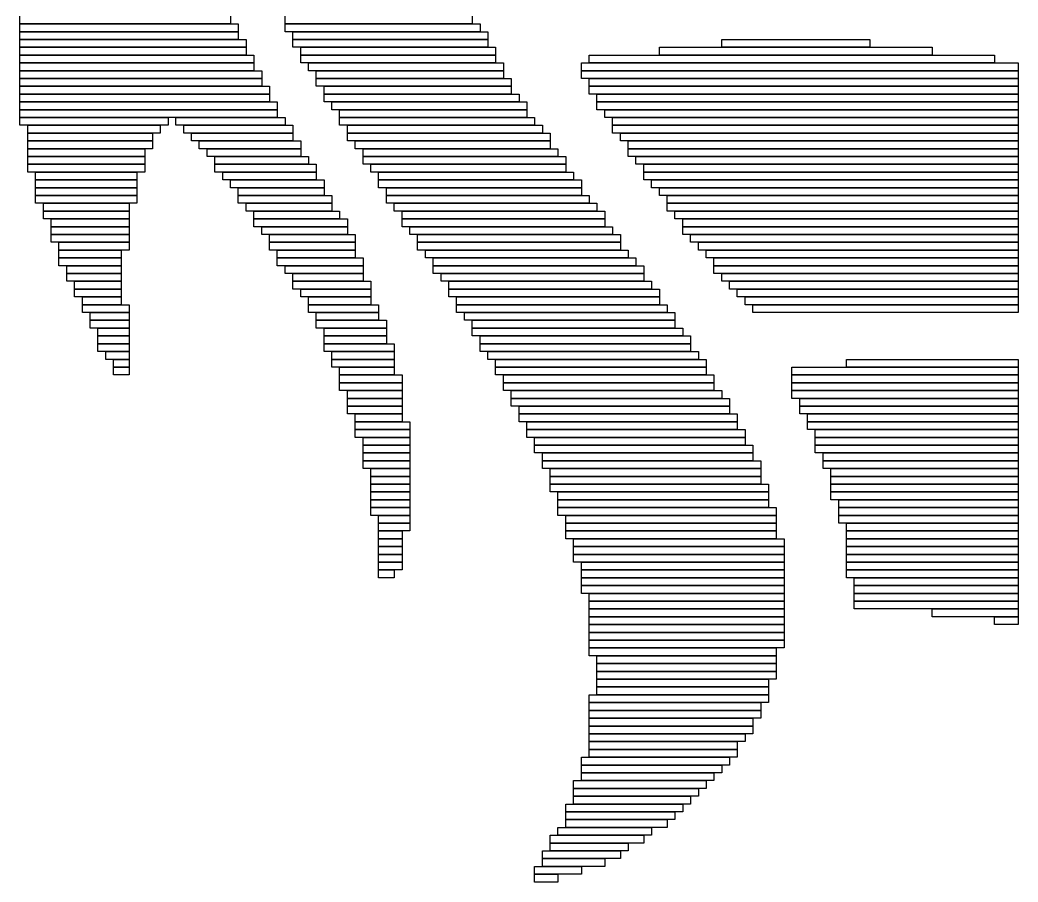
# Model space of a CAD drawing. Extents: x 443 to 581, y 364 to 680.
# Drawn here: x 453 to 581, y 364 to 474.5 of the extents above; entities that cross this region are included whole.
import ezdxf

# ---------------------------------------------------------------- set-up
doc = ezdxf.new("R2010")
doc.units = 0

msp = doc.modelspace()

# ---------------------------------------------------------------- linework, layer by layer
for p, q in [((453, 474), (453, 475)), ((480, 475), (480, 474)), ((487, 474), (487, 475)), ((511, 475), (511, 474)), ((480, 474), (453, 474)), ((453, 474), (481, 474)), ((453, 473), (453, 474)), ((481, 474), (481, 473)), ((511, 474), (487, 474)), ((487, 474), (512, 474)), ((487, 473), (487, 474)), ((512, 474), (512, 473)), ((481, 473), (453, 473)), ((453, 473), (481, 473)), ((453, 472), (453, 473)), ((481, 473), (481, 472)), ((512, 473), (487, 473)), ((488, 473), (513, 473)), ((488, 472), (488, 473)), ((513, 473), (513, 472)), ((481, 472), (453, 472)), ((453, 472), (482, 472)), ((453, 471), (453, 472)), ((482, 472), (482, 471)), ((513, 472), (488, 472)), ((488, 472), (513, 472)), ((488, 471), (488, 472)), ((513, 472), (513, 471)), ((543, 472), (562, 472)), ((543, 471), (543, 472)), ((562, 472), (562, 471)), ((482, 471), (453, 471)), ((453, 471), (482, 471)), ((453, 470), (453, 471)), ((482, 470), (453, 470)), ((453, 470), (483, 470)), ((453, 469), (453, 470)), ((482, 471), (482, 470)), ((483, 470), (483, 469)), ((513, 471), (488, 471)), ((489, 471), (514, 471)), ((489, 470), (489, 471)), ((514, 470), (489, 470)), ((489, 470), (514, 470)), ((489, 469), (489, 470)), ((514, 471), (514, 470)), ((514, 470), (514, 469)), ((526, 470), (578, 470)), ((526, 469), (526, 470)), ((535, 471), (570, 471)), ((535, 470), (535, 471)), ((570, 470), (535, 470)), ((562, 471), (543, 471)), ((570, 471), (570, 470)), ((578, 470), (578, 469)), ((483, 469), (453, 469)), ((453, 469), (483, 469)), ((453, 468), (453, 469)), ((483, 469), (483, 468)), ((514, 469), (489, 469)), ((490, 469), (515, 469)), ((490, 468), (490, 469)), ((515, 469), (515, 468)), ((525, 469), (581, 469)), ((525, 468), (525, 469)), ((578, 469), (526, 469)), ((581, 469), (581, 468)), ((483, 468), (453, 468)), ((453, 468), (484, 468)), ((453, 467), (453, 468)), ((484, 468), (484, 467)), ((515, 468), (490, 468)), ((491, 468), (515, 468)), ((491, 467), (491, 468)), ((515, 468), (515, 467)), ((581, 468), (525, 468)), ((525, 468), (581, 468)), ((525, 467), (525, 468)), ((581, 468), (581, 467)), ((484, 467), (453, 467)), ((453, 467), (484, 467)), ((453, 466), (453, 467)), ((484, 466), (453, 466)), ((453, 466), (485, 466)), ((453, 465), (453, 466)), ((484, 467), (484, 466)), ((485, 466), (485, 465)), ((515, 467), (491, 467)), ((491, 467), (516, 467)), ((491, 466), (491, 467)), ((516, 466), (491, 466)), ((492, 466), (516, 466)), ((492, 465), (492, 466)), ((516, 467), (516, 466)), ((516, 466), (516, 465)), ((581, 467), (525, 467)), ((526, 467), (581, 467)), ((526, 466), (526, 467)), ((581, 466), (526, 466)), ((526, 466), (581, 466)), ((526, 465), (526, 466)), ((581, 467), (581, 466)), ((581, 466), (581, 465)), ((485, 465), (453, 465)), ((453, 465), (485, 465)), ((453, 464), (453, 465)), ((485, 465), (485, 464)), ((516, 465), (492, 465)), ((492, 465), (517, 465)), ((492, 464), (492, 465)), ((517, 465), (517, 464)), ((581, 465), (526, 465)), ((527, 465), (581, 465)), ((527, 464), (527, 465)), ((581, 465), (581, 464)), ((485, 464), (453, 464)), ((453, 464), (486, 464)), ((453, 463), (453, 464)), ((486, 464), (486, 463)), ((517, 464), (492, 464)), ((493, 464), (518, 464)), ((493, 463), (493, 464)), ((518, 464), (518, 463)), ((581, 464), (527, 464)), ((527, 464), (581, 464)), ((527, 463), (527, 464)), ((581, 464), (581, 463)), ((486, 463), (453, 463)), ((453, 463), (486, 463)), ((453, 462), (453, 463)), ((486, 463), (486, 462)), ((518, 463), (493, 463)), ((494, 463), (518, 463)), ((494, 462), (494, 463)), ((518, 463), (518, 462)), ((581, 463), (527, 463)), ((528, 463), (581, 463)), ((528, 462), (528, 463)), ((581, 463), (581, 462)), ((486, 462), (453, 462)), ((453, 462), (472, 462)), ((453, 461), (453, 462)), ((472, 461), (453, 461)), ((454, 461), (471, 461)), ((454, 460), (454, 461)), ((471, 461), (471, 460)), ((472, 462), (472, 461)), ((473, 462), (487, 462)), ((473, 461), (473, 462)), ((487, 461), (473, 461)), ((474, 461), (488, 461)), ((474, 460), (474, 461)), ((487, 462), (487, 461)), ((488, 461), (488, 460)), ((518, 462), (494, 462)), ((494, 462), (519, 462)), ((494, 461), (494, 462)), ((519, 461), (494, 461)), ((495, 461), (520, 461)), ((495, 460), (495, 461)), ((519, 462), (519, 461)), ((520, 461), (520, 460)), ((581, 462), (528, 462)), ((529, 462), (581, 462)), ((529, 461), (529, 462)), ((581, 461), (529, 461)), ((529, 461), (581, 461)), ((529, 460), (529, 461)), ((581, 462), (581, 461)), ((581, 461), (581, 460)), ((471, 460), (454, 460)), ((454, 460), (470, 460)), ((454, 459), (454, 460)), ((470, 460), (470, 459)), ((488, 460), (474, 460)), ((475, 460), (488, 460)), ((475, 459), (475, 460)), ((488, 460), (488, 459)), ((520, 460), (495, 460)), ((495, 460), (521, 460)), ((495, 459), (495, 460)), ((521, 460), (521, 459)), ((581, 460), (529, 460)), ((530, 460), (581, 460)), ((530, 459), (530, 460)), ((581, 460), (581, 459)), ((470, 459), (454, 459)), ((454, 459), (470, 459)), ((454, 458), (454, 459)), ((470, 459), (470, 458)), ((488, 459), (475, 459)), ((476, 459), (489, 459)), ((476, 458), (476, 459)), ((489, 459), (489, 458)), ((521, 459), (495, 459)), ((496, 459), (521, 459)), ((496, 458), (496, 459)), ((521, 459), (521, 458)), ((581, 459), (530, 459)), ((531, 459), (581, 459)), ((531, 458), (531, 459)), ((581, 459), (581, 458)), ((470, 458), (454, 458)), ((454, 458), (469, 458)), ((454, 457), (454, 458)), ((469, 457), (454, 457)), ((454, 457), (469, 457)), ((454, 456), (454, 457)), ((469, 458), (469, 457)), ((469, 457), (469, 456)), ((489, 458), (476, 458)), ((477, 458), (489, 458)), ((477, 457), (477, 458)), ((489, 457), (477, 457)), ((478, 457), (490, 457)), ((478, 456), (478, 457)), ((489, 458), (489, 457)), ((490, 457), (490, 456)), ((521, 458), (496, 458)), ((497, 458), (522, 458)), ((497, 457), (497, 458)), ((522, 457), (497, 457)), ((497, 457), (523, 457)), ((497, 456), (497, 457)), ((522, 458), (522, 457)), ((523, 457), (523, 456)), ((581, 458), (531, 458)), ((531, 458), (581, 458)), ((531, 457), (531, 458)), ((581, 457), (531, 457)), ((532, 457), (581, 457)), ((532, 456), (532, 457)), ((581, 458), (581, 457)), ((581, 457), (581, 456)), ((469, 456), (454, 456)), ((454, 456), (469, 456)), ((454, 455), (454, 456)), ((469, 456), (469, 455)), ((490, 456), (478, 456)), ((478, 456), (491, 456)), ((478, 455), (478, 456)), ((491, 456), (491, 455)), ((523, 456), (497, 456)), ((498, 456), (523, 456)), ((498, 455), (498, 456)), ((523, 456), (523, 455)), ((581, 456), (532, 456)), ((533, 456), (581, 456)), ((533, 455), (533, 456)), ((581, 456), (581, 455)), ((469, 455), (454, 455)), ((455, 455), (468, 455)), ((455, 454), (455, 455)), ((468, 455), (468, 454)), ((491, 455), (478, 455)), ((479, 455), (491, 455)), ((479, 454), (479, 455)), ((491, 455), (491, 454)), ((523, 455), (498, 455)), ((499, 455), (524, 455)), ((499, 454), (499, 455)), ((524, 455), (524, 454)), ((581, 455), (533, 455)), ((533, 455), (581, 455)), ((533, 454), (533, 455)), ((581, 455), (581, 454)), ((468, 454), (455, 454)), ((455, 454), (468, 454)), ((455, 453), (455, 454)), ((468, 454), (468, 453)), ((491, 454), (479, 454)), ((480, 454), (492, 454)), ((480, 453), (480, 454)), ((492, 454), (492, 453)), ((524, 454), (499, 454)), ((499, 454), (525, 454)), ((499, 453), (499, 454)), ((525, 454), (525, 453)), ((581, 454), (533, 454)), ((534, 454), (581, 454)), ((534, 453), (534, 454)), ((581, 454), (581, 453)), ((468, 453), (455, 453)), ((455, 453), (468, 453)), ((455, 452), (455, 453)), ((468, 452), (455, 452)), ((455, 452), (468, 452)), ((455, 451), (455, 452)), ((468, 453), (468, 452)), ((468, 452), (468, 451)), ((492, 453), (480, 453)), ((481, 453), (492, 453)), ((481, 452), (481, 453)), ((492, 452), (481, 452)), ((481, 452), (493, 452)), ((481, 451), (481, 452)), ((492, 453), (492, 452)), ((493, 452), (493, 451)), ((525, 453), (499, 453)), ((500, 453), (525, 453)), ((500, 452), (500, 453)), ((525, 452), (500, 452)), ((500, 452), (526, 452)), ((500, 451), (500, 452)), ((525, 453), (525, 452)), ((526, 452), (526, 451)), ((581, 453), (534, 453)), ((535, 453), (581, 453)), ((535, 452), (535, 453)), ((581, 452), (535, 452)), ((536, 452), (581, 452)), ((536, 451), (536, 452)), ((581, 453), (581, 452)), ((581, 452), (581, 451)), ((468, 451), (455, 451)), ((456, 451), (467, 451)), ((456, 450), (456, 451)), ((467, 451), (467, 450)), ((493, 451), (481, 451)), ((482, 451), (493, 451)), ((482, 450), (482, 451)), ((493, 451), (493, 450)), ((526, 451), (500, 451)), ((501, 451), (527, 451)), ((501, 450), (501, 451)), ((527, 451), (527, 450)), ((581, 451), (536, 451)), ((536, 451), (581, 451)), ((536, 450), (536, 451)), ((581, 451), (581, 450)), ((467, 450), (456, 450)), ((456, 450), (467, 450)), ((456, 449), (456, 450)), ((467, 450), (467, 449)), ((493, 450), (482, 450)), ((483, 450), (494, 450)), ((483, 449), (483, 450)), ((494, 450), (494, 449)), ((527, 450), (501, 450)), ((502, 450), (528, 450)), ((502, 449), (502, 450)), ((528, 450), (528, 449)), ((581, 450), (536, 450)), ((537, 450), (581, 450)), ((537, 449), (537, 450)), ((581, 450), (581, 449)), ((467, 449), (456, 449)), ((457, 449), (467, 449)), ((457, 448), (457, 449)), ((467, 448), (457, 448)), ((457, 448), (467, 448)), ((457, 447), (457, 448)), ((467, 449), (467, 448)), ((467, 448), (467, 447)), ((494, 449), (483, 449)), ((483, 449), (495, 449)), ((483, 448), (483, 449)), ((495, 448), (483, 448)), ((484, 448), (495, 448)), ((484, 447), (484, 448)), ((495, 449), (495, 448)), ((495, 448), (495, 447)), ((528, 449), (502, 449)), ((502, 449), (528, 449)), ((502, 448), (502, 449)), ((528, 448), (502, 448)), ((503, 448), (529, 448)), ((503, 447), (503, 448)), ((528, 449), (528, 448)), ((529, 448), (529, 447)), ((581, 449), (537, 449)), ((538, 449), (581, 449)), ((538, 448), (538, 449)), ((581, 448), (538, 448)), ((538, 448), (581, 448)), ((538, 447), (538, 448)), ((581, 449), (581, 448)), ((581, 448), (581, 447)), ((467, 447), (457, 447)), ((457, 447), (467, 447)), ((457, 446), (457, 447)), ((467, 447), (467, 446)), ((495, 447), (484, 447)), ((485, 447), (496, 447)), ((485, 446), (485, 447)), ((496, 447), (496, 446)), ((529, 447), (503, 447)), ((504, 447), (530, 447)), ((504, 446), (504, 447)), ((530, 447), (530, 446)), ((581, 447), (538, 447)), ((539, 447), (581, 447)), ((539, 446), (539, 447)), ((581, 447), (581, 446)), ((467, 446), (457, 446)), ((458, 446), (467, 446)), ((458, 445), (458, 446)), ((467, 446), (467, 445)), ((496, 446), (485, 446)), ((485, 446), (496, 446)), ((485, 445), (485, 446)), ((496, 446), (496, 445)), ((530, 446), (504, 446)), ((504, 446), (530, 446)), ((504, 445), (504, 446)), ((530, 446), (530, 445)), ((581, 446), (539, 446)), ((540, 446), (581, 446)), ((540, 445), (540, 446)), ((581, 446), (581, 445)), ((467, 445), (458, 445)), ((458, 445), (466, 445)), ((458, 444), (458, 445)), ((466, 445), (466, 444)), ((496, 445), (485, 445)), ((486, 445), (496, 445)), ((486, 444), (486, 445)), ((496, 445), (496, 444)), ((530, 445), (504, 445)), ((505, 445), (531, 445)), ((505, 444), (505, 445)), ((531, 445), (531, 444)), ((581, 445), (540, 445)), ((541, 445), (581, 445)), ((541, 444), (541, 445)), ((581, 445), (581, 444)), ((466, 444), (458, 444)), ((458, 444), (466, 444)), ((458, 443), (458, 444)), ((466, 443), (458, 443)), ((459, 443), (466, 443)), ((459, 442), (459, 443)), ((466, 444), (466, 443)), ((466, 443), (466, 442)), ((496, 444), (486, 444)), ((486, 444), (497, 444)), ((486, 443), (486, 444)), ((497, 443), (486, 443)), ((487, 443), (497, 443)), ((487, 442), (487, 443)), ((497, 444), (497, 443)), ((497, 443), (497, 442)), ((531, 444), (505, 444)), ((506, 444), (532, 444)), ((506, 443), (506, 444)), ((532, 443), (506, 443)), ((506, 443), (533, 443)), ((506, 442), (506, 443)), ((532, 444), (532, 443)), ((533, 443), (533, 442)), ((581, 444), (541, 444)), ((542, 444), (581, 444)), ((542, 443), (542, 444)), ((581, 443), (542, 443)), ((542, 443), (581, 443)), ((542, 442), (542, 443)), ((581, 444), (581, 443)), ((581, 443), (581, 442)), ((466, 442), (459, 442)), ((459, 442), (466, 442)), ((459, 441), (459, 442)), ((466, 442), (466, 441)), ((497, 442), (487, 442)), ((488, 442), (497, 442)), ((488, 441), (488, 442)), ((497, 442), (497, 441)), ((533, 442), (506, 442)), ((507, 442), (533, 442)), ((507, 441), (507, 442)), ((533, 442), (533, 441)), ((581, 442), (542, 442)), ((543, 442), (581, 442)), ((543, 441), (543, 442)), ((581, 442), (581, 441)), ((466, 441), (459, 441)), ((460, 441), (466, 441)), ((460, 440), (460, 441)), ((466, 441), (466, 440)), ((497, 441), (488, 441)), ((488, 441), (498, 441)), ((488, 440), (488, 441)), ((498, 441), (498, 440)), ((533, 441), (507, 441)), ((508, 441), (534, 441)), ((508, 440), (508, 441)), ((534, 441), (534, 440)), ((581, 441), (543, 441)), ((544, 441), (581, 441)), ((544, 440), (544, 441)), ((581, 441), (581, 440)), ((466, 440), (460, 440)), ((460, 440), (466, 440)), ((460, 439), (460, 440)), ((466, 440), (466, 439)), ((498, 440), (488, 440)), ((489, 440), (498, 440)), ((489, 439), (489, 440)), ((498, 440), (498, 439)), ((534, 440), (508, 440)), ((508, 440), (535, 440)), ((508, 439), (508, 440)), ((535, 440), (535, 439)), ((581, 440), (544, 440)), ((545, 440), (581, 440)), ((545, 439), (545, 440)), ((581, 440), (581, 439)), ((466, 439), (460, 439)), ((461, 439), (466, 439)), ((461, 438), (461, 439)), ((466, 438), (461, 438)), ((461, 438), (467, 438)), ((461, 437), (461, 438)), ((466, 439), (466, 438)), ((467, 438), (467, 437)), ((498, 439), (489, 439)), ((490, 439), (498, 439)), ((490, 438), (490, 439)), ((498, 438), (490, 438)), ((490, 438), (499, 438)), ((490, 437), (490, 438)), ((498, 439), (498, 438)), ((499, 438), (499, 437)), ((535, 439), (508, 439)), ((509, 439), (535, 439)), ((509, 438), (509, 439)), ((535, 438), (509, 438)), ((509, 438), (536, 438)), ((509, 437), (509, 438)), ((535, 439), (535, 438)), ((536, 438), (536, 437)), ((581, 439), (545, 439)), ((546, 439), (581, 439)), ((546, 438), (546, 439)), ((581, 438), (546, 438)), ((547, 438), (581, 438)), ((547, 437), (547, 438)), ((581, 439), (581, 438)), ((581, 438), (581, 437)), ((467, 437), (461, 437)), ((462, 437), (467, 437)), ((462, 436), (462, 437)), ((467, 437), (467, 436)), ((499, 437), (490, 437)), ((491, 437), (499, 437)), ((491, 436), (491, 437)), ((499, 437), (499, 436)), ((536, 437), (509, 437)), ((510, 437), (537, 437)), ((510, 436), (510, 437)), ((537, 437), (537, 436)), ((581, 437), (547, 437)), ((467, 436), (462, 436)), ((462, 436), (467, 436)), ((462, 435), (462, 436)), ((467, 436), (467, 435)), ((499, 436), (491, 436)), ((491, 436), (500, 436)), ((491, 435), (491, 436)), ((500, 436), (500, 435)), ((537, 436), (510, 436)), ((511, 436), (537, 436)), ((511, 435), (511, 436)), ((537, 436), (537, 435)), ((467, 435), (462, 435)), ((463, 435), (467, 435)), ((463, 434), (463, 435)), ((467, 434), (463, 434)), ((463, 434), (467, 434)), ((463, 433), (463, 434)), ((467, 435), (467, 434)), ((467, 434), (467, 433)), ((500, 435), (491, 435)), ((492, 435), (500, 435)), ((492, 434), (492, 435)), ((500, 434), (492, 434)), ((492, 434), (500, 434)), ((492, 433), (492, 434)), ((500, 435), (500, 434)), ((500, 434), (500, 433)), ((537, 435), (511, 435)), ((511, 435), (538, 435)), ((511, 434), (511, 435)), ((538, 434), (511, 434)), ((512, 434), (539, 434)), ((512, 433), (512, 434)), ((538, 435), (538, 434)), ((539, 434), (539, 433)), ((467, 433), (463, 433)), ((463, 433), (467, 433)), ((463, 432), (463, 433)), ((467, 433), (467, 432)), ((500, 433), (492, 433)), ((492, 433), (501, 433)), ((492, 432), (492, 433)), ((501, 433), (501, 432)), ((539, 433), (512, 433)), ((512, 433), (539, 433)), ((512, 432), (512, 433)), ((539, 433), (539, 432)), ((467, 432), (463, 432)), ((464, 432), (467, 432)), ((464, 431), (464, 432)), ((467, 432), (467, 431)), ((501, 432), (492, 432)), ((493, 432), (501, 432)), ((493, 431), (493, 432)), ((501, 432), (501, 431)), ((539, 432), (512, 432)), ((513, 432), (540, 432)), ((513, 431), (513, 432)), ((540, 432), (540, 431)), ((467, 431), (464, 431)), ((465, 431), (467, 431)), ((465, 430), (465, 431)), ((467, 431), (467, 430)), ((501, 431), (493, 431)), ((493, 431), (501, 431)), ((493, 430), (493, 431)), ((501, 431), (501, 430)), ((540, 431), (513, 431)), ((514, 431), (541, 431)), ((514, 430), (514, 431)), ((541, 431), (541, 430)), ((559, 431), (581, 431)), ((559, 430), (559, 431)), ((581, 431), (581, 430)), ((467, 430), (465, 430)), ((465, 430), (467, 430)), ((465, 429), (465, 430)), ((467, 429), (465, 429)), ((467, 430), (467, 429)), ((501, 430), (493, 430)), ((494, 430), (501, 430)), ((494, 429), (494, 430)), ((501, 429), (494, 429)), ((494, 429), (502, 429)), ((494, 428), (494, 429)), ((501, 430), (501, 429)), ((502, 429), (502, 428)), ((541, 430), (514, 430)), ((514, 430), (541, 430)), ((514, 429), (514, 430)), ((541, 429), (514, 429)), ((515, 429), (542, 429)), ((515, 428), (515, 429)), ((541, 430), (541, 429)), ((542, 429), (542, 428)), ((552, 430), (581, 430)), ((552, 429), (552, 430)), ((581, 429), (552, 429)), ((552, 429), (581, 429)), ((552, 428), (552, 429)), ((581, 430), (559, 430)), ((581, 430), (581, 429)), ((581, 429), (581, 428)), ((502, 428), (494, 428)), ((494, 428), (502, 428)), ((494, 427), (494, 428)), ((502, 428), (502, 427)), ((542, 428), (515, 428)), ((515, 428), (542, 428)), ((515, 427), (515, 428)), ((542, 428), (542, 427)), ((581, 428), (552, 428)), ((552, 428), (581, 428)), ((552, 427), (552, 428)), ((581, 428), (581, 427)), ((502, 427), (494, 427)), ((495, 427), (502, 427)), ((495, 426), (495, 427)), ((502, 427), (502, 426)), ((542, 427), (515, 427)), ((516, 427), (543, 427)), ((516, 426), (516, 427)), ((543, 427), (543, 426)), ((581, 427), (552, 427)), ((552, 427), (581, 427)), ((552, 426), (552, 427)), ((581, 427), (581, 426)), ((502, 426), (495, 426)), ((495, 426), (502, 426)), ((495, 425), (495, 426)), ((502, 425), (495, 425)), ((495, 425), (502, 425)), ((495, 424), (495, 425)), ((502, 426), (502, 425)), ((502, 425), (502, 424)), ((543, 426), (516, 426)), ((516, 426), (544, 426)), ((516, 425), (516, 426)), ((544, 425), (516, 425)), ((517, 425), (544, 425)), ((517, 424), (517, 425)), ((544, 426), (544, 425)), ((544, 425), (544, 424)), ((581, 426), (552, 426)), ((553, 426), (581, 426)), ((553, 425), (553, 426)), ((581, 425), (553, 425)), ((553, 425), (581, 425)), ((553, 424), (553, 425)), ((581, 426), (581, 425)), ((581, 425), (581, 424)), ((502, 424), (495, 424)), ((496, 424), (502, 424)), ((496, 423), (496, 424)), ((502, 424), (502, 423)), ((544, 424), (517, 424)), ((517, 424), (545, 424)), ((517, 423), (517, 424)), ((545, 424), (545, 423)), ((581, 424), (553, 424)), ((554, 424), (581, 424)), ((554, 423), (554, 424)), ((581, 424), (581, 423)), ((502, 423), (496, 423)), ((496, 423), (503, 423)), ((496, 422), (496, 423)), ((503, 423), (503, 422)), ((545, 423), (517, 423)), ((518, 423), (545, 423)), ((518, 422), (518, 423)), ((545, 423), (545, 422)), ((581, 423), (554, 423)), ((554, 423), (581, 423)), ((554, 422), (554, 423)), ((581, 423), (581, 422)), ((503, 422), (496, 422)), ((496, 422), (503, 422)), ((496, 421), (496, 422)), ((503, 422), (503, 421)), ((545, 422), (518, 422)), ((518, 422), (546, 422)), ((518, 421), (518, 422)), ((546, 422), (546, 421)), ((581, 422), (554, 422)), ((555, 422), (581, 422)), ((555, 421), (555, 422)), ((581, 422), (581, 421)), ((503, 421), (496, 421)), ((497, 421), (503, 421)), ((497, 420), (497, 421)), ((503, 420), (497, 420)), ((497, 420), (503, 420)), ((497, 419), (497, 420)), ((503, 421), (503, 420)), ((503, 420), (503, 419)), ((546, 421), (518, 421)), ((519, 421), (546, 421)), ((519, 420), (519, 421)), ((546, 420), (519, 420)), ((519, 420), (547, 420)), ((519, 419), (519, 420)), ((546, 421), (546, 420)), ((547, 420), (547, 419)), ((581, 421), (555, 421)), ((555, 421), (581, 421)), ((555, 420), (555, 421)), ((581, 420), (555, 420)), ((555, 420), (581, 420)), ((555, 419), (555, 420)), ((581, 421), (581, 420)), ((581, 420), (581, 419)), ((503, 419), (497, 419)), ((497, 419), (503, 419)), ((497, 418), (497, 419)), ((503, 419), (503, 418)), ((547, 419), (519, 419)), ((520, 419), (547, 419)), ((520, 418), (520, 419)), ((547, 419), (547, 418)), ((581, 419), (555, 419)), ((556, 419), (581, 419)), ((556, 418), (556, 419)), ((581, 419), (581, 418)), ((503, 418), (497, 418)), ((497, 418), (503, 418)), ((497, 417), (497, 418)), ((503, 418), (503, 417)), ((547, 418), (520, 418)), ((520, 418), (548, 418)), ((520, 417), (520, 418)), ((548, 418), (548, 417)), ((581, 418), (556, 418)), ((556, 418), (581, 418)), ((556, 417), (556, 418)), ((581, 418), (581, 417)), ((503, 417), (497, 417)), ((498, 417), (503, 417)), ((498, 416), (498, 417)), ((503, 416), (498, 416)), ((498, 416), (503, 416)), ((498, 415), (498, 416)), ((503, 417), (503, 416)), ((503, 416), (503, 415)), ((548, 417), (520, 417)), ((521, 417), (548, 417)), ((521, 416), (521, 417)), ((548, 416), (521, 416)), ((521, 416), (548, 416)), ((521, 415), (521, 416)), ((548, 417), (548, 416)), ((548, 416), (548, 415)), ((581, 417), (556, 417)), ((557, 417), (581, 417)), ((557, 416), (557, 417)), ((581, 416), (557, 416)), ((557, 416), (581, 416)), ((557, 415), (557, 416)), ((581, 417), (581, 416)), ((581, 416), (581, 415)), ((503, 415), (498, 415)), ((498, 415), (503, 415)), ((498, 414), (498, 415)), ((503, 415), (503, 414)), ((548, 415), (521, 415)), ((521, 415), (549, 415)), ((521, 414), (521, 415)), ((549, 415), (549, 414)), ((581, 415), (557, 415)), ((557, 415), (581, 415)), ((557, 414), (557, 415)), ((581, 415), (581, 414)), ((503, 414), (498, 414)), ((498, 414), (503, 414)), ((498, 413), (498, 414)), ((503, 414), (503, 413)), ((549, 414), (521, 414)), ((522, 414), (549, 414)), ((522, 413), (522, 414)), ((549, 414), (549, 413)), ((581, 414), (557, 414)), ((557, 414), (581, 414)), ((557, 413), (557, 414)), ((581, 414), (581, 413)), ((503, 413), (498, 413)), ((498, 413), (503, 413)), ((498, 412), (498, 413)), ((503, 413), (503, 412)), ((549, 413), (522, 413)), ((522, 413), (549, 413)), ((522, 412), (522, 413)), ((549, 413), (549, 412)), ((581, 413), (557, 413)), ((558, 413), (581, 413)), ((558, 412), (558, 413)), ((581, 413), (581, 412)), ((503, 412), (498, 412)), ((498, 412), (503, 412)), ((498, 411), (498, 412)), ((503, 411), (498, 411)), ((499, 411), (503, 411)), ((499, 410), (499, 411)), ((503, 412), (503, 411)), ((503, 411), (503, 410)), ((549, 412), (522, 412)), ((522, 412), (550, 412)), ((522, 411), (522, 412)), ((550, 411), (522, 411)), ((523, 411), (550, 411)), ((523, 410), (523, 411)), ((550, 412), (550, 411)), ((550, 411), (550, 410)), ((581, 412), (558, 412)), ((558, 412), (581, 412)), ((558, 411), (558, 412)), ((581, 411), (558, 411)), ((558, 411), (581, 411)), ((558, 410), (558, 411)), ((581, 412), (581, 411)), ((581, 411), (581, 410)), ((503, 410), (499, 410)), ((499, 410), (503, 410)), ((499, 409), (499, 410)), ((503, 410), (503, 409)), ((550, 410), (523, 410)), ((523, 410), (550, 410)), ((523, 409), (523, 410)), ((550, 410), (550, 409)), ((581, 410), (558, 410)), ((559, 410), (581, 410)), ((559, 409), (559, 410)), ((581, 410), (581, 409)), ((503, 409), (499, 409)), ((499, 409), (502, 409)), ((499, 408), (499, 409)), ((502, 409), (502, 408)), ((550, 409), (523, 409)), ((523, 409), (550, 409)), ((523, 408), (523, 409)), ((550, 409), (550, 408)), ((581, 409), (559, 409)), ((559, 409), (581, 409)), ((559, 408), (559, 409)), ((581, 409), (581, 408)), ((502, 408), (499, 408)), ((499, 408), (502, 408)), ((499, 407), (499, 408)), ((502, 408), (502, 407)), ((550, 408), (523, 408)), ((524, 408), (551, 408)), ((524, 407), (524, 408)), ((551, 408), (551, 407)), ((581, 408), (559, 408)), ((559, 408), (581, 408)), ((559, 407), (559, 408)), ((581, 408), (581, 407)), ((502, 407), (499, 407)), ((499, 407), (502, 407)), ((499, 406), (499, 407)), ((502, 406), (499, 406)), ((499, 406), (502, 406)), ((499, 405), (499, 406)), ((502, 407), (502, 406)), ((502, 406), (502, 405)), ((551, 407), (524, 407)), ((524, 407), (551, 407)), ((524, 406), (524, 407)), ((551, 406), (524, 406)), ((524, 406), (551, 406)), ((524, 405), (524, 406)), ((551, 407), (551, 406)), ((551, 406), (551, 405)), ((581, 407), (559, 407)), ((559, 407), (581, 407)), ((559, 406), (559, 407)), ((581, 406), (559, 406)), ((559, 406), (581, 406)), ((559, 405), (559, 406)), ((581, 407), (581, 406)), ((581, 406), (581, 405)), ((502, 405), (499, 405)), ((499, 405), (502, 405)), ((499, 404), (499, 405)), ((502, 405), (502, 404)), ((551, 405), (524, 405)), ((525, 405), (551, 405)), ((525, 404), (525, 405)), ((551, 405), (551, 404)), ((581, 405), (559, 405)), ((559, 405), (581, 405)), ((559, 404), (559, 405)), ((581, 405), (581, 404)), ((502, 404), (499, 404)), ((499, 404), (501, 404)), ((499, 403), (499, 404)), ((501, 404), (501, 403)), ((551, 404), (525, 404)), ((525, 404), (551, 404)), ((525, 403), (525, 404)), ((551, 404), (551, 403)), ((581, 404), (559, 404)), ((559, 404), (581, 404)), ((559, 403), (559, 404)), ((581, 404), (581, 403)), ((501, 403), (499, 403)), ((551, 403), (525, 403)), ((525, 403), (551, 403)), ((525, 402), (525, 403)), ((551, 402), (525, 402)), ((525, 402), (551, 402)), ((525, 401), (525, 402)), ((551, 403), (551, 402)), ((551, 402), (551, 401)), ((581, 403), (559, 403)), ((560, 403), (581, 403)), ((560, 402), (560, 403)), ((581, 402), (560, 402)), ((560, 402), (581, 402)), ((560, 401), (560, 402)), ((581, 403), (581, 402)), ((581, 402), (581, 401)), ((551, 401), (525, 401)), ((526, 401), (551, 401)), ((526, 400), (526, 401)), ((551, 401), (551, 400)), ((581, 401), (560, 401)), ((560, 401), (581, 401)), ((560, 400), (560, 401)), ((581, 401), (581, 400)), ((551, 400), (526, 400)), ((526, 400), (551, 400)), ((526, 399), (526, 400)), ((551, 400), (551, 399)), ((581, 400), (560, 400)), ((560, 400), (581, 400)), ((560, 399), (560, 400)), ((581, 400), (581, 399)), ((551, 399), (526, 399)), ((526, 399), (551, 399)), ((526, 398), (526, 399)), ((551, 399), (551, 398)), ((581, 399), (560, 399)), ((570, 399), (581, 399)), ((570, 398), (570, 399)), ((581, 399), (581, 398)), ((551, 398), (526, 398)), ((526, 398), (551, 398)), ((526, 397), (526, 398)), ((551, 397), (526, 397)), ((526, 397), (551, 397)), ((526, 396), (526, 397)), ((551, 398), (551, 397)), ((551, 397), (551, 396)), ((581, 398), (570, 398)), ((578, 398), (581, 398)), ((578, 397), (578, 398)), ((581, 397), (578, 397)), ((581, 398), (581, 397)), ((551, 396), (526, 396)), ((526, 396), (551, 396)), ((526, 395), (526, 396)), ((551, 396), (551, 395)), ((551, 395), (526, 395)), ((526, 395), (551, 395)), ((526, 394), (526, 395)), ((551, 395), (551, 394)), ((551, 394), (526, 394)), ((526, 394), (550, 394)), ((526, 393), (526, 394)), ((550, 393), (526, 393)), ((527, 393), (550, 393)), ((527, 392), (527, 393)), ((550, 394), (550, 393)), ((550, 393), (550, 392)), ((550, 392), (527, 392)), ((527, 392), (550, 392)), ((527, 391), (527, 392)), ((550, 392), (550, 391)), ((550, 391), (527, 391)), ((527, 391), (550, 391)), ((527, 390), (527, 391)), ((550, 391), (550, 390)), ((550, 390), (527, 390)), ((527, 390), (549, 390)), ((527, 389), (527, 390)), ((549, 390), (549, 389)), ((526, 388), (549, 388)), ((526, 387), (526, 388)), ((549, 389), (527, 389)), ((527, 389), (549, 389)), ((527, 388), (527, 389)), ((549, 388), (527, 388)), ((549, 389), (549, 388)), ((549, 388), (549, 387)), ((549, 387), (526, 387)), ((526, 387), (548, 387)), ((526, 386), (526, 387)), ((548, 387), (548, 386)), ((548, 386), (526, 386)), ((526, 386), (548, 386)), ((526, 385), (526, 386)), ((548, 386), (548, 385)), ((548, 385), (526, 385)), ((526, 385), (547, 385)), ((526, 384), (526, 385)), ((547, 384), (526, 384)), ((526, 384), (547, 384)), ((526, 383), (526, 384)), ((547, 385), (547, 384)), ((547, 384), (547, 383)), ((547, 383), (526, 383)), ((526, 383), (546, 383)), ((526, 382), (526, 383)), ((546, 383), (546, 382)), ((546, 382), (526, 382)), ((526, 382), (545, 382)), ((526, 381), (526, 382)), ((545, 382), (545, 381)), ((545, 381), (526, 381)), ((526, 381), (545, 381)), ((526, 380), (526, 381)), ((545, 381), (545, 380)), ((525, 380), (544, 380)), ((525, 379), (525, 380)), ((544, 379), (525, 379)), ((525, 379), (543, 379)), ((525, 378), (525, 379)), ((545, 380), (526, 380)), ((543, 379), (543, 378)), ((544, 380), (544, 379)), ((543, 378), (525, 378)), ((525, 378), (542, 378)), ((525, 377), (525, 378)), ((542, 378), (542, 377)), ((524, 377), (541, 377)), ((524, 376), (524, 377)), ((542, 377), (525, 377)), ((541, 377), (541, 376)), ((541, 376), (524, 376)), ((524, 376), (540, 376)), ((524, 375), (524, 376)), ((540, 376), (540, 375)), ((523, 374), (538, 374)), ((523, 373), (523, 374)), ((540, 375), (524, 375)), ((524, 375), (539, 375)), ((524, 374), (524, 375)), ((539, 374), (524, 374)), ((538, 374), (538, 373)), ((539, 375), (539, 374)), ((538, 373), (523, 373)), ((523, 373), (537, 373)), ((523, 372), (523, 373)), ((537, 373), (537, 372)), ((537, 372), (523, 372)), ((523, 372), (536, 372)), ((523, 371), (523, 372)), ((536, 372), (536, 371)), ((521, 370), (533, 370)), ((521, 369), (521, 370)), ((522, 371), (534, 371)), ((522, 370), (522, 371)), ((534, 370), (522, 370)), ((536, 371), (523, 371)), ((533, 370), (533, 369)), ((534, 371), (534, 370)), ((533, 369), (521, 369)), ((521, 369), (531, 369)), ((521, 368), (521, 369)), ((531, 369), (531, 368)), ((520, 368), (530, 368)), ((520, 367), (520, 368)), ((531, 368), (521, 368)), ((530, 368), (530, 367)), ((530, 367), (520, 367)), ((520, 367), (528, 367)), ((520, 366), (520, 367)), ((528, 367), (528, 366)), ((519, 366), (525, 366)), ((519, 365), (519, 366)), ((525, 365), (519, 365)), ((519, 365), (522, 365)), ((519, 364), (519, 365)), ((528, 366), (520, 366)), ((522, 365), (522, 364)), ((525, 366), (525, 365)), ((522, 364), (519, 364))]:
    msp.add_line(p, q)

doc.saveas('drawing.dxf')
